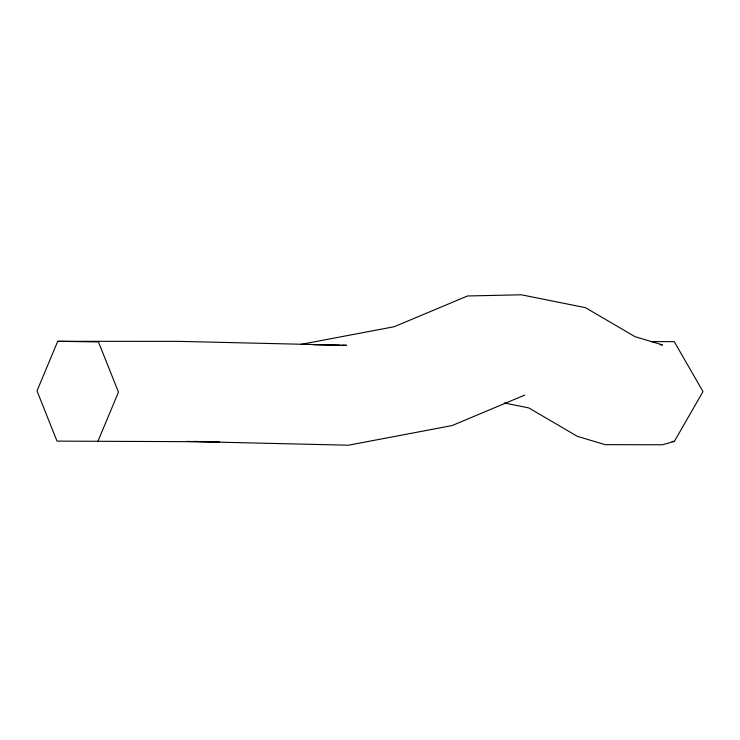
<?xml version="1.0" encoding="UTF-8"?>
<svg xmlns="http://www.w3.org/2000/svg" width="740" height="740" viewBox="0 0 740 740"><rect width="100%" height="100%" fill="white"/><g stroke="black" fill="none" stroke-linecap="round" stroke-linejoin="round"><path stroke-width="1.11" d="M342.084 345.247L346.653 345.312L178.728 341.371L57.72 341.307L37 390.905L57.017 441.114L219.669 441.789L193.399 441.41M97.754 441.725L118.474 392.135L98.457 341.926L57.72 341.307M504.273 402.986L528.795 407.916L577.33 436.341L605.163 444.666L662.43 444.768L674.344 441.447L703 391.58L674.242 341.649L651.274 341.63M524.706 395.095L452.085 425.574L348.457 445.203L186.61 441.419M301.004 344.368L394.3 326.701L467.523 295.972L521.385 294.798L585.497 307.683L635.059 336.709L662.513 344.923L660.219 344.923M672.049 441.447L674.344 441.447M313.566 344.794L339.808 345.21"/></g></svg>
